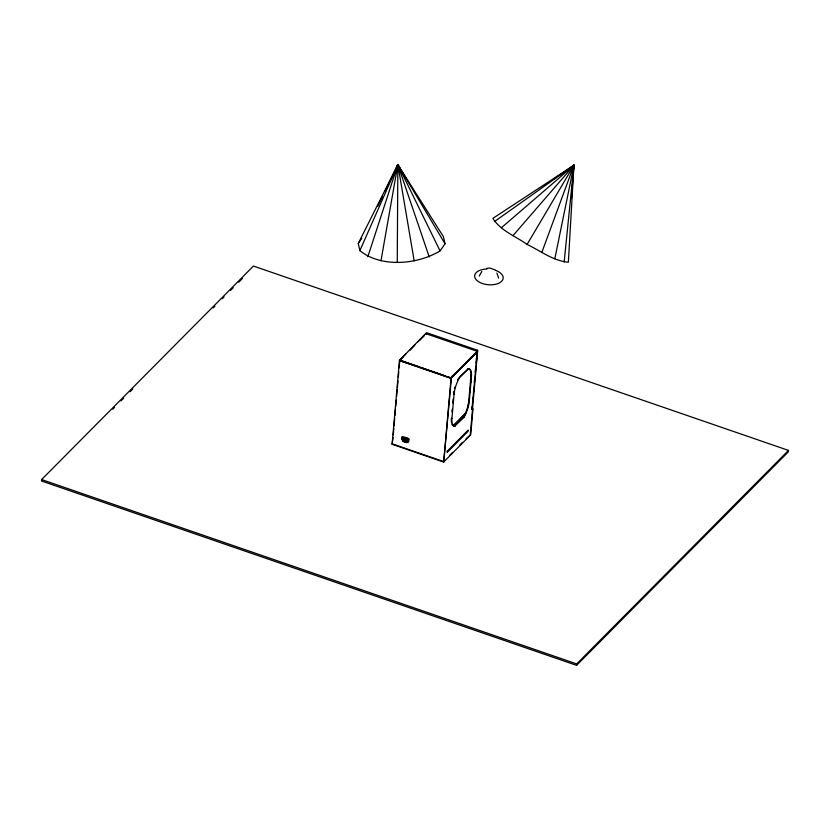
<?xml version="1.0" encoding="UTF-8"?>
<svg xmlns="http://www.w3.org/2000/svg" width="830" height="830" viewBox="0 0 830 830"><rect width="100%" height="100%" fill="white"/><g stroke="black" fill="none" stroke-linecap="round" stroke-linejoin="round"><path stroke-width="1.25" d="M397.259 262.249L397.85 164.651L443.407 236.643L445.036 243.781L440.056 250.899C417.677 264.573 381.105 267.955 359.878 250.608L358.249 243.47L397.85 164.651L445.036 243.781M558.165 176.157L573.945 165.222L568.374 262.197C553.309 260.983 540.423 250.795 527.092 244.425C515.679 236.228 500.407 230.657 492.896 218.352L573.945 165.222L573.074 176.769M571.424 198.598L571.808 193.463M572.295 187.041L572.876 179.342M425.935 333.691L477.53 351.412L451.053 378.117L399.448 360.396L426.527 332.664L477.572 350.25L471.938 409.086M451.053 378.117L399.5 359.909M41.624 479.564L41.5 480.985L576.57 665.349L788.376 451.831L788.5 450.41L253.43 266.057L41.624 479.564L576.694 663.927L788.5 450.41M448.978 377.173L451.416 377.961L443.708 462.061L392.113 444.278L399.438 360.573L417.781 366.424M392.113 444.278L393.026 437.493M393.254 434.92L393.814 428.477M394.043 425.915L394.717 418.175M394.945 415.612L395.505 409.159M395.734 406.607L396.294 400.143M396.626 396.315L397.197 389.841M397.414 387.299L397.985 380.825M398.317 377.007L398.774 371.809M399.106 368.001L399.676 361.507M401.948 439.423L402.519 436.611L402.301 439.07L403.671 441.104L407.115 442.297L408.785 441.332L406.762 442.649L403.318 441.456L401.948 439.423L403.328 438.126L402.062 439.433L403.37 441.394L406.731 442.556M402.062 439.433L402.467 437.078M404.947 437.275L403.401 439.63L404.864 438.147M407.904 438.292L405.133 441.124L404.853 440.128M404.999 437.95L405.071 439.35M405.279 437.389L403.733 439.744L403.473 438.759M405.133 441.124L406.679 438.769L404.781 441M405.777 438.219L405.279 439.381M406.773 439.89L406.7 440.761L408.236 438.416L406.358 440.647L407.821 439.163M408.433 441.685L409.003 438.852L403.598 436.985M443.708 462.061L451.032 378.345L477.551 351.619L476.866 351.391M451.977 411.888L452.194 409.335M452.755 402.965L453.087 399.137M455.224 426.163A15.843 5.499 -71 0 1 451.935 418.434L454.062 394.219A15.843 5.499 -71 0 1 459.457 377.733L468.151 368.977A15.843 5.499 -71 0 1 471.43 376.706L469.313 400.921A15.843 5.499 -71 0 1 463.908 417.407L454.705 425.987A15.843 5.499 -71 0 1 451.966 424.306M468.203 407.26L468.535 403.401M468.763 400.828L471.015 375.087M469.158 401.575L469.386 399.002M469.946 392.569L470.226 389.177M470.786 382.734L471.077 379.704M471.959 409.346L472.166 406.544M472.633 401.627L472.934 397.674M473.494 391.335L473.878 387.475M474.324 382.319L474.667 378.459M475.154 372.328L475.486 368.52M476.015 363.021L476.379 358.384M476.804 354.005L477.572 350.25M477.551 351.619L470.226 435.262L444.092 461.615L443.189 461.387M576.57 665.349L576.694 663.927M564.151 262.114L573.945 165.222L494.41 221.61M402.135 437.306L404.905 438.095M573.125 170.295L573.945 165.222L501.445 227.71M380.991 260.765L397.85 164.651L404.22 175.825M554.824 258.701L573.945 165.222L512.919 235.72M573.157 167.67L573.945 165.222L527.092 244.425M367.856 256.688L397.85 164.651L440.056 250.899M395.205 171.955L397.85 164.651L399.261 168.22M541.803 252.496L573.945 165.222M479.263 276.058L481.825 271.441M359.878 250.608L397.85 164.651L429.224 256.906M377.743 206.286L382.215 197.042M385.006 191.253L397.85 164.651L414.201 260.89M405.652 439.309L407.053 438.001M358.249 243.47L361.807 238.397M472.509 409.232L473.007 408.733L470.724 434.764L466.107 438.717M112.714 409.2L114.54 407.364M120.931 400.921L123.67 398.161M130.061 391.719L132.8 388.959M213.134 307.971L214.96 306.125M222.264 298.759L224.09 296.922M230.481 290.479L233.22 287.72M238.698 282.2L242.35 278.517M399.448 360.396L405.849 353.943M409.501 350.26L414.979 344.74M417.718 341.981L424.109 335.538M400.683 359.369L403.39 356.641M409.698 350.281L414.201 345.737M419.607 340.29L424.12 335.745M452.35 375.544L452.392 376.083M450.887 377.785L477.582 350.934M459.81 376.685L468.151 368.977M406.202 437.69L404.988 439.153M403.318 441.456L404.646 440.097M453.139 425.531L465.879 412.686M453.886 425.634L455.68 423.808M460.318 419.14L465.599 413.817M463.005 416.619L464.821 414.782M454.705 425.987L463.389 417.231A15.843 5.499 -71 0 0 468.794 400.745L469.313 400.921M449.881 455.079L452.589 452.35M459.799 445.077L462.497 442.359M553.952 179.073L556.059 177.61M405.476 439.485L405.05 439.226M486.671 268.391L489.887 268.017L495.137 269.906M425.915 333.93L426.444 334.106M471.43 376.706L470.911 376.53A15.843 5.499 -71 0 0 467.632 368.8M458.938 377.557L459.457 377.733M422.584 368.074L444.175 375.513M399.78 360.272L400.268 360.262M399.438 360.573L451.032 378.345M453.533 394.043L454.062 394.219M463.389 417.231L463.908 417.407M451.935 418.434L451.416 418.258A15.843 5.499 -71 0 0 451.52 422.698M402.166 436.964L408.651 439.205M405.849 438.416L408.516 439.34L408.35 441.622M402.509 439.34L408.485 441.394M403.173 440.792L406.441 441.923M392.466 443.926L392.984 444.112M393.659 444.341L444.05 461.708M496.9 273.049L498.623 278.133M495.469 270.341A14.328 7.844 5 0 1 498.923 283.155A14.328 7.844 5 0 1 476.098 279.606A14.328 7.844 5 0 1 487.002 269.024M453.678 392.735A15.843 5.499 -71 0 1 453.896 391.366M454.508 388.523A15.843 5.499 -71 0 1 454.902 387.071M457.61 380.026A15.843 5.499 -71 0 1 458.264 378.75M447.256 451.219L447.152 452.412L468.079 431.32L468.182 430.127L447.256 451.219"/></g></svg>
